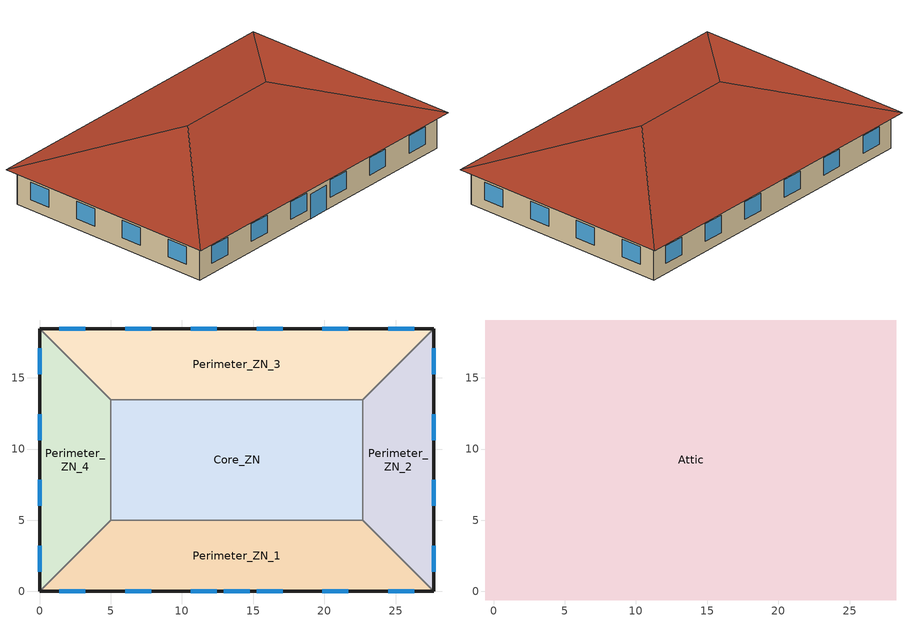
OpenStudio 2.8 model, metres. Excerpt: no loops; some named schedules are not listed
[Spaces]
Perimeter_ZN_1
 floor ground: 22.69,5 27.69,0 0,0 5,5 z0
 wall outside: 0,0 27.69,0 z0:3.05
 wall to Perimeter_ZN_4: 5,5 0,0 z0:3.05
 wall to Core_ZN: 22.69,5 5,5 z0:3.05
 wall to Perimeter_ZN_2: 27.69,0 22.69,5 z0:3.05
 window: 1.39,0 3.22,0 / 19.85,0 21.68,0 / 15.24,0 17.07,0 / 6.01,0 7.84,0 / 10.62,0 12.45,0 / 24.47,0 26.3,0 z0.9:2.42; 12.93,0 14.76,0 z0:2.13
Perimeter_ZN_2
 floor ground: 27.69,18.46 27.69,0 22.69,5 22.69,13.46 z0
 wall outside: 27.69,0 27.69,18.46 z0:3.05
 wall to Perimeter_ZN_3: 27.69,18.46 22.69,13.46 z0:3.05
 wall to Core_ZN: 22.69,13.46 22.69,5 z0:3.05
 window: 27.69,1.39 27.69,3.22 / 27.69,10.62 27.69,12.45 / 27.69,15.24 27.69,17.07 / 27.69,6.01 27.69,7.84 z0.9:2.42
Perimeter_ZN_3
 floor ground: 27.69,18.46 22.69,13.46 5,13.46 0,18.46 z0
 wall outside: 27.69,18.46 0,18.46 z0:3.05
 wall to Core_ZN: 5,13.46 22.69,13.46 z0:3.05
 wall to Perimeter_ZN_4: 0,18.46 5,13.46 z0:3.05
 window: 21.68,18.46 19.85,18.46 / 7.84,18.46 6.01,18.46 / 17.07,18.46 15.24,18.46 / 12.45,18.46 10.62,18.46 / 26.3,18.46 24.47,18.46 / 3.22,18.46 1.39,18.46 z0.9:2.42
Perimeter_ZN_4
 floor ground: 0,18.46 5,13.46 5,5 0,0 z0
 wall outside: 0,18.46 0,0 z0:3.05
 wall to Core_ZN: 5,5 5,13.46 z0:3.05
 window: 0,3.22 0,1.39 / 0,12.45 0,10.62 / 0,7.84 0,6.01 / 0,17.07 0,15.24 z0.9:2.42
Core_ZN
 floor ground: 22.69,13.46 22.69,5 5,5 5,13.46 z0
Attic
 floor outside: 28.29,19.06 27.69,18.46 0,18.46 -0.6,19.06 z3.05; -0.6,19.06 0,18.46 0,0 -0.6,-0.6 z3.05; 28.29,19.06 28.29,-0.6 27.69,0 27.69,18.46 z3.05; 27.69,0 28.29,-0.6 -0.6,-0.6 0,0 z3.05
 floor to Perimeter_ZN_4: 0,18.46 5,13.46 5,5 0,0 z3.05
 floor to Perimeter_ZN_1: 22.69,5 27.69,0 0,0 5,5 z3.05
 floor to Perimeter_ZN_2: 27.69,18.46 27.69,0 22.69,5 22.69,13.46 z3.05
 floor to Core_ZN: 22.69,13.46 22.69,5 5,5 5,13.46 z3.05
 floor to Perimeter_ZN_3: 27.69,18.46 22.69,13.46 5,13.46 0,18.46 z3.05
 roof outside: 18.46,9.23,6.33 28.29,-0.6,3.05 28.29,19.06,3.05; 18.46,9.23,6.33 28.29,19.06,3.05 -0.6,19.06,3.05 9.23,9.23,6.33; 9.23,9.23,6.33 -0.6,-0.6,3.05 28.29,-0.6,3.05 18.46,9.23,6.33; 9.23,9.23,6.33 -0.6,19.06,3.05 -0.6,-0.6,3.05
[Site]
Chicago Ohare Intl Ap: Latitude {deg}=41.98; Longitude {deg}=-87.92; Time Zone {hr}=-6; Elevation {m}=201; Terrain=City
[Building]
SmallOffice-5A VAV: North Axis {deg}=0; Default Construction Set=90.1-2013 - SmOffice - ASHRAE 169-2006-5A; Standards Number of Stories=1; Standards Number of Above Ground Stories=1; Standards Building Type=SmallOffice
[Site:WaterMainsTemperature]
Calculation Method=Correlation; Annual Average Outdoor Air Temperature {C}=9.925; Maximum Difference In Monthly Average Outdoor Air Temperatures {deltaC}=28.7
[SizingPeriod:DesignDay] Barometric Pressure {Pa}=98934; Sky Clearness=0; Rain Indicator=0; Snow Indicator=0; Day of Month=21; Daylight Saving Time Indicator=0; Humidity Indicating Type=Wetbulb; Dry-Bulb Temperature Range Modifier Type=DefaultMultipliers
Name | Maximum Dry-Bulb Temperature {C} | Daily Dry-Bulb Temperature Range {deltaC} | Humidity Indicating Conditions at Maximum Dry-Bulb | Wind Speed {m/s} | Wind Direction {deg} | Month | Day Type | Solar Model Indicator | ASHRAE Taub | ASHRAE Taud
Chicago Ohare Intl Ap Ann Htg 99.6% Condns DB | -20 | 0 | -20 | 4.9 | 270 | 1 | WinterDesignDay | ASHRAEClearSky
Chicago Ohare Intl Ap Ann Clg .4% Condns DB=>MWB | 33.3 | 10.5 | 23.7 | 5.2 | 230 | 7 | SummerDesignDay | ASHRAETau | 0.455 | 2.05
[Site:GroundTemperature:BuildingSurface]
19.91, 19.78, 19.78, 19.91, 20.1, 22.25, 22.88, 23.07, 23.13, 21.08, 20.53, 20.19
[ClimateZones]
Climate Zone Institution Name 1=ASHRAE; Climate Zone Document Name 1=ANSI/ASHRAE Standard 169; Climate Zone Document Year 1=2006; Climate Zone Value 1=5A; Climate Zone Institution Name 2=CEC; Climate Zone Document Name 2=California Climate Zone Descriptions; Climate Zone Document Year 2=1995
[Material:NoMass] Thermal Absorptance=0.9; Solar Absorptance=0.7
Name | Roughness | Thermal Resistance {m2-K/W} | Visible Absorptance
CP02 CARPET PAD | VeryRough | 0.21648 | 0.8
Typical Insulation R-17.04 | Smooth | 3.00072 | 0.7
Typical Carpet Pad | Smooth | 0.21648 | 0.8
Typical Insulation R-17.43 | Smooth | 3.06942 | 0.7
Typical Insulation R-45.98; Typical Insulation R-45.98 1 | Smooth | 8.09839 | 0.7
Typical Insulation R-1.15 | Smooth | 0.202509 | 0.7
Typical Insulation R-1.15 1 | Smooth | 0.202527 | 0.7
[Material]
Name | Roughness | Thickness {m} | Conductivity {W/m-K} | Density {kg/m3} | Specific Heat {J/kg-K} | Thermal Absorptance | Solar Absorptance | Visible Absorptance
100mm Normalweight concrete floor | MediumSmooth | 0.1016 | 2.31 | 2322 | 832
G01 13mm gypsum board | Smooth | 0.0127 | 0.16 | 800 | 1090 | 0.9 | 0.7 | 0.5
4 in. Normalweight Concrete Floor | MediumRough | 0.1016 | 2.31 | 2322 | 832 | 0.9 | 0.7 | 0.7
25mm Stucco | Smooth | 0.0254 | 0.72 | 1856 | 840 | 0.9 | 0.7 | 0.7
5/8 in. Gypsum Board | MediumSmooth | 0.0159 | 0.16 | 800 | 1090 | 0.9 | 0.7 | 0.7
8 in. Normalweight Concrete Floor | MediumRough | 0.2032 | 2.31 | 2322 | 832 | 0.9 | 0.7 | 0.7
8 in. Concrete Block Basement Wall | MediumRough | 0.2032 | 1.326 | 1842 | 912 | 0.9 | 0.7 | 0.7
F08 Metal surface | Smooth | 0.0008 | 45.28 | 7824 | 500 | 0.9 | 0.7 | 0.7
G05 25mm wood | MediumSmooth | 0.0254 | 0.15 | 608 | 1630 | 0.9 | 0.5 | 0.5
5/8 in. Plywood | Smooth | 0.0159 | 0.12 | 544 | 1210 | 0.9 | 0.7 | 0.7
Asphalt Shingles | VeryRough | 0.0032 | 0.04 | 1120 | 1260 | 0.9 | 0.7 | 0.7
Std Wood 6inch | MediumSmooth | 0.15 | 0.12 | 540 | 1210 | 0.9 | 0.7 | 0.7
[DefaultConstructionSet]
Name | Default Exterior Surface Constructions | Default Interior Surface Constructions | Default Ground Contact Surface Constructions | Default Exterior SubSurface Constructions | Default Interior SubSurface Constructions | Interior Partition Construction
90.1-2013 - SmOffice - ASHRAE 169-2006-5A | Default Surface Constructions 1 | Default Surface Constructions 2 | Default Surface Constructions 3 | Default Sub Surface Constructions 1 | Default Sub Surface Constructions 2 | Typical Interior Partition
90.1-2013 -  - Attic - ASHRAE 169-2006-5A | Default Surface Constructions 4 | Default Surface Constructions 5 | Default Surface Constructions 6 | Default Sub Surface Constructions 3 | Default Sub Surface Constructions 4
[DefaultSurfaceConstructions]
Name | Floor Construction | Wall Construction | Roof Ceiling Construction
Default Surface Constructions 1 | Typical Insulated Exterior Mass Floor R-19.61 | Typical Insulated Wood Framed Exterior Wall R-19.61 | Typical Wood Joist Attic Floor R-47.62
Default Surface Constructions 2 | Typical Interior Floor | Typical Interior Wall | Typical Interior Ceiling
Default Surface Constructions 3 | Typical Insulated Carpeted 8in Slab Floor | Typical Insulated Basement Mass Wall
Default Surface Constructions 4 | Typical Attic Soffit |  | Typical Uninsulated Wood Joist Attic Roof
Default Surface Constructions 5 | Typical Wood Joist Attic Floor R-47.62 1
Default Surface Constructions 6
[Construction]
Typical Insulated Exterior Mass Floor R-19.61: Typical Insulation R-17.04, 4 in. Normalweight Concrete Floor, Typical Carpet Pad
Typical Insulated Wood Framed Exterior Wall R-19.61: 25mm Stucco, 5/8 in. Gypsum Board, Typical Insulation R-17.43, 5/8 in. Gypsum Board
Typical Wood Joist Attic Floor R-47.62: 5/8 in. Gypsum Board, Typical Insulation R-45.98
Typical Interior Floor: 100mm Normalweight concrete floor, CP02 CARPET PAD
Typical Interior Wall: G01 13mm gypsum board, G01 13mm gypsum board
Typical Interior Ceiling: CP02 CARPET PAD, 100mm Normalweight concrete floor
Typical Insulated Carpeted 8in Slab Floor: 8 in. Normalweight Concrete Floor, Typical Carpet Pad
Typical Insulated Basement Mass Wall: 8 in. Concrete Block Basement Wall
U 0.48 SHGC 0.40 Dbl Ref-D Clr 6mm/13mm: REF D CLEAR 6MM, AIR 13MM, CLEAR 6MM
Typical Insulated Metal Door R-2.0: F08 Metal surface, Typical Insulation R-1.15
U 0.44 SHGC 0.26 Dbl Ref-B-H Clr 6mm/13mm Air: REF B CLEAR HI 6MM, AIR 13MM, CLEAR 6MM
Typical Overhead Door R-2.0: Typical Insulation R-1.15 1
Window_U_0.50_SHGC_0.40_Skylight_Frame_Width_0.430_in: Glass_2052_LayerAvg, Gap_1_W_0_0038, Glass_2027F_LayerAvg
Typical Interior Window: Clear 3mm
Typical Interior Door; Typical Interior Partition: G05 25mm wood
Typical Attic Soffit: 5/8 in. Plywood
Typical Uninsulated Wood Joist Attic Roof: Asphalt Shingles, 5/8 in. Plywood
Typical Wood Joist Attic Floor R-47.62 1: 5/8 in. Gypsum Board, Typical Insulation R-45.98 1
InteriorFurnishings: Std Wood 6inch
[DefaultSubSurfaceConstructions]
Name | Fixed Window Construction | Operable Window Construction | Door Construction | Glass Door Construction | Overhead Door Construction | Skylight Construction | Tubular Daylight Dome Construction | Tubular Daylight Diffuser Construction
Default Sub Surface Constructions 1 | U 0.48 SHGC 0.40 Dbl Ref-D Clr 6mm/13mm | U 0.48 SHGC 0.40 Dbl Ref-D Clr 6mm/13mm | Typical Insulated Metal Door R-2.0 | U 0.44 SHGC 0.26 Dbl Ref-B-H Clr 6mm/13mm Air | Typical Overhead Door R-2.0 | Window_U_0.50_SHGC_0.40_Skylight_Frame_Width_0.430_in | Typical Interior Window | Typical Interior Window
Default Sub Surface Constructions 2 | Typical Interior Window | Typical Interior Window | Typical Interior Door
Default Sub Surface Constructions 3; Default Sub Surface Constructions 4
[WindowMaterial:Glazing] Optical Data Type=SpectralAverage; Infrared Transmittance at Normal Incidence=0; Dirt Correction Factor for Solar and Visible Transmittance=1; Solar Diffusing=No
Name | Thickness {m} | Solar Transmittance at Normal Incidence | Front Side Solar Reflectance at Normal Incidence | Back Side Solar Reflectance at Normal Incidence | Visible Transmittance at Normal Incidence | Front Side Visible Reflectance at Normal Incidence | Back Side Visible Reflectance at Normal Incidence | Front Side Infrared Hemispherical Emissivity | Back Side Infrared Hemispherical Emissivity | Conductivity {W/m-K}
REF D CLEAR 6MM | 0.006 | 0.429 | 0.308 | 0.379 | 0.334 | 0.453 | 0.505 | 0.84 | 0.82 | 0.9
CLEAR 6MM | 0.006 | 0.775 | 0.071 | 0.071 | 0.881 | 0.08 | 0.08 | 0.84 | 0.84 | 0.9
REF B CLEAR HI 6MM | 0.006 | 0.24 | 0.16 | 0.32 | 0.3 | 0.16 | 0.29 | 0.84 | 0.6 | 0.9
Glass_2052_LayerAvg | 0.00837 | 0.507767 | 0.054228 | 0.0544931 | 0.586833 | 0.05805 | 0.058397 | 0.84 | 0.84 | 1
Glass_2027F_LayerAvg | 0.004 | 0.369744 | 0.470069 | 0.340935 | 0.765222 | 0.0546 | 0.073741 | 0.03675 | 0.84 | 1
Clear 3mm | 0.003 | 0.837 | 0.075 | 0.075 | 0.898 | 0.081 | 0.081 | 0.84 | 0.84 | 0.9
[WindowMaterial:Gas] Gas Type=Air
Name | Thickness {m}
AIR 13MM | 0.0127
Gap_1_W_0_0038 | 0.0038
[Space]
Name | Space Type | Building Story | Thermal Zone | Part of Total Floor Area
Perimeter_ZN_1 | Office WholeBuilding - Sm Office | Building Story 1 | Perimeter_ZN_1 ZN | Yes
Attic | Office Attic |  | Attic ZN | No
Perimeter_ZN_2 | Office WholeBuilding - Sm Office | Building Story 1 | Perimeter_ZN_2 ZN | Yes
Perimeter_ZN_3 | Office WholeBuilding - Sm Office | Building Story 1 | Perimeter_ZN_3 ZN | Yes
Perimeter_ZN_4 | Office WholeBuilding - Sm Office | Building Story 1 | Perimeter_ZN_4 ZN | Yes
Core_ZN | Office WholeBuilding - Sm Office | Building Story 1 | Core_ZN ZN | Yes
[BuildingStory]
Building Story 1: Nominal Z Coordinate {m}=0
[SpaceType] Standards Building Type=Office
Name | Default Schedule Set | Design Specification Outdoor Air Object | Standards Space Type | Default Construction Set
Office WholeBuilding - Sm Office | Office WholeBuilding - Sm Office Schedule Set | Office WholeBuilding - Sm Office Ventilation | WholeBuilding - Sm Office
Office Attic | Office Attic Schedule Set | Office Attic Ventilation | Attic | 90.1-2013 -  - Attic - ASHRAE 169-2006-5A
[DesignSpecification:OutdoorAir] Outdoor Air Flow per Person {m3/s-person}=0; Outdoor Air Flow Air Changes per Hour {1/hr}=0
Name | Outdoor Air Flow per Floor Area {m3/s-m2} | Outdoor Air Method | Outdoor Air Flow Rate {m3/s}
Office Attic Ventilation | 0
Office WholeBuilding - Sm Office Ventilation | 0.0004318 | Sum | 0
[DefaultScheduleSet]
Name | Infiltration Schedule | Number of People Schedule | People Activity Level Schedule | Lighting Schedule | Electric Equipment Schedule
Office Attic Schedule Set | OfficeLarge INFIL_SCH_PNNL
Office WholeBuilding - Sm Office Schedule Set | OfficeSmall INFIL_QUARTER_ON_SCH | OfficeSmall BLDG_OCC_SCH | OfficeSmall ACTIVITY_SCH | OfficeSmall BLDG_LIGHT_SCH_2013 | OfficeSmall BLDG_EQUIP_SCH_2013
[ThermostatSetpoint:DualSetpoint]
Name | Heating Setpoint Temperature Schedule | Cooling Setpoint Temperature Schedule
Office Attic Thermostat 1
Office WholeBuilding - Sm Office Thermostat 1; Office WholeBuilding - Sm Office Thermostat 2; Office WholeBuilding - Sm Office Thermostat 3; Office WholeBuilding - Sm Office Thermostat 4; Office WholeBuilding - Sm Office Thermostat 5 | OfficeSmall HTGSETP_SCH_NO_OPTIMUM | OfficeSmall CLGSETP_SCH_NO_OPTIMUM
[People:Definition]
Office WholeBuilding - Sm Office People Definition: Number of People Calculation Method=People/Area; People per Space Floor Area {person/m2}=0.0602779; Fraction Radiant=0.3
[People]
Office WholeBuilding - Sm Office People: People Definition=Office WholeBuilding - Sm Office People Definition; Space or SpaceType=Office WholeBuilding - Sm Office; Work Efficiency Schedule=Work Efficiency Schedule; Clothing Insulation Schedule=Clothing Schedule; Air Velocity Schedule=Air Velocity Schedule; Multiplier=1
[Lights:Definition]
Office WholeBuilding - Sm Office Lights Definition: Design Level Calculation Method=Watts/Area; Watts per Space Floor Area {W/m2}=8.82641; Fraction Radiant=0.7; Fraction Visible=0.2
[Lights]
Office WholeBuilding - Sm Office Lights: Lights Definition=Office WholeBuilding - Sm Office Lights Definition; Space or SpaceType=Office WholeBuilding - Sm Office; Fraction Replaceable=1
[ElectricEquipment:Definition]
Office WholeBuilding - Sm Office Elec Equip Definition: Design Level Calculation Method=Watts/Area; Watts per Space Floor Area {W/m2}=6.78126
[ElectricEquipment]
Office WholeBuilding - Sm Office Elec Equip: Electric Equipment Definition=Office WholeBuilding - Sm Office Elec Equip Definition; Space or SpaceType=Office WholeBuilding - Sm Office
[SpaceInfiltration:DesignFlowRate] Temperature Term Coefficient=0; Velocity Squared Term Coefficient=0
Name | Space or SpaceType | Schedule | Design Flow Rate Calculation Method | Flow per Exterior Surface Area {m3/s-m2} | Constant Term Coefficient | Velocity Term Coefficient | Design Flow Rate {m3/s}
Perimeter_ZN_1 Infiltration | Perimeter_ZN_1 | OfficeSmall INFIL_QUARTER_ON_SCH | Flow/ExteriorArea | 0.000569573 | 0 | 0.224
Perimeter_ZN_2 Infiltration | Perimeter_ZN_2 | OfficeSmall INFIL_QUARTER_ON_SCH | Flow/ExteriorArea | 0.000569573 | 0 | 0.224
Perimeter_ZN_3 Infiltration | Perimeter_ZN_3 | OfficeSmall INFIL_QUARTER_ON_SCH | Flow/ExteriorArea | 0.000569573 | 0 | 0.224
Perimeter_ZN_4 Infiltration | Perimeter_ZN_4 | OfficeSmall INFIL_QUARTER_ON_SCH | Flow/ExteriorArea | 0.000569573 | 0 | 0.224
entry door Infiltration | Perimeter_ZN_1 | OfficeSmall INFIL_Door_Opening_SCH_2013 | Flow/Space |  | 1 | 0 | 0.0764554
attic Infiltration | Attic | Always On | Flow/Space |  | 1 | 0 | 0.2001
[InternalMass:Definition]
Internal Mass Definition 1: Construction=InteriorFurnishings; Design Level Calculation Method=SurfaceArea/Area; Surface Area per Space Floor Area=2
[InternalMass] Internal Mass Definition=Internal Mass Definition 1; Multiplier=1
Name | Space or SpaceType
Perimeter_ZN_1 Mass | Perimeter_ZN_1
Perimeter_ZN_2 Mass | Perimeter_ZN_2
Perimeter_ZN_3 Mass | Perimeter_ZN_3
Perimeter_ZN_4 Mass | Perimeter_ZN_4
Core_ZN Mass | Core_ZN
[ThermalZone] Use Ideal Air Loads=No
Name | Thermostat | Primary Daylighting Control | Fraction of Zone Controlled by Primary Daylighting Control | Secondary Daylighting Control | Fraction of Zone Controlled by Secondary Daylighting Control
Attic ZN | Office Attic Thermostat 1
Core_ZN ZN | Office WholeBuilding - Sm Office Thermostat 1
Perimeter_ZN_1 ZN | Office WholeBuilding - Sm Office Thermostat 2 | Perimeter_ZN_1 Daylt Sensor 1 | 0.2399 | Perimeter_ZN_1 Daylt Sensor 2 | 0.0302
Perimeter_ZN_2 ZN | Office WholeBuilding - Sm Office Thermostat 3 | Perimeter_ZN_2 Daylt Sensor 1 | 0.2399 | Perimeter_ZN_2 Daylt Sensor 2 | 0.0302
Perimeter_ZN_3 ZN | Office WholeBuilding - Sm Office Thermostat 4 | Perimeter_ZN_3 Daylt Sensor 1 | 0.2399 | Perimeter_ZN_3 Daylt Sensor 2 | 0.0302
Perimeter_ZN_4 ZN | Office WholeBuilding - Sm Office Thermostat 5 | Perimeter_ZN_4 Daylt Sensor 1 | 0.2399 | Perimeter_ZN_4 Daylt Sensor 2 | 0.0302
[Sizing:Zone]
Attic ZN: Zone Cooling Design Supply Air Temperature Input Method=SupplyAirTemperature; Zone Cooling Design Supply Air Temperature {C}=14; Zone Cooling Design Supply Air Temperature Difference {deltaC}=11.11; Zone Heating Design Supply Air Temperature Input Method=SupplyAirTemperature; Zone Heating Design Supply Air Temperature {C}=40; Zone Heating Design Supply Air Temperature Difference {deltaC}=11.11; Zone Cooling Design Supply Air Humidity Ratio {kg-H2O/kg-air}=0.0085; Zone Heating Design Supply Air Humidity Ratio {kg-H2O/kg-air}=0.008; Cooling Design Air Flow Method=DesignDay; Heating Design Air Flow Method=DesignDay; Account for Dedicated Outdoor Air System=No; Dedicated Outdoor Air System Control Strategy=NeutralSupplyAir; Dedicated Outdoor Air Low Setpoint Temperature for Design {C}=autosize; Dedicated Outdoor Air High Setpoint Temperature for Design {C}=autosize
[AvailabilityManager:NightCycle] Control Type=CycleOnAny; Thermostat Tolerance {deltaC}=1; Cycling Run Time {s}=1800
Availability Manager Night Cycle 1; Availability Manager Night Cycle 2; Availability Manager Night Cycle 3; Availability Manager Night Cycle 4; Availability Manager Night Cycle 5
[Exterior:Lights:Definition]
Name | Design Level {W}
Occ Sensing Exterior Lights Def | 896.07
NonDimming Exterior Lights Def | 40.54
[Exterior:Lights] Control Option=AstronomicalClock
Name | Exterior Lights Definition | Schedule
Occ Sensing Exterior Lights Def | Occ Sensing Exterior Lights Def | OfficeSmall Exterior_lighting_schedule_b
NonDimming Exterior Lights Def | NonDimming Exterior Lights Def | OfficeSmall Exterior_lighting_schedule_a
[Daylighting:Control] Position Z-Coordinate {m}=0.762; Illuminance Setpoint {lux}=375; Lighting Control Type=Stepped; Minimum Input Power Fraction for Continuous Dimming Control=0.3; Minimum Light Output Fraction for Continuous Dimming Control=0.2; Number of Stepped Control Steps=3; Probability Lighting will be Reset When Needed in Manual Stepped Control=1; Maximum Allowable Discomfort Glare Index=22
Name | Space | Position X-Coordinate {m} | Position Y-Coordinate {m}
Perimeter_ZN_1 Daylt Sensor 1 | Perimeter_ZN_1 | 2.305 | 1.59984
Perimeter_ZN_1 Daylt Sensor 2 | Perimeter_ZN_1 | 2.305 | 3.22392
Perimeter_ZN_2 Daylt Sensor 1 | Perimeter_ZN_2 | 26.09016 | 2.305
Perimeter_ZN_2 Daylt Sensor 2 | Perimeter_ZN_2 | 24.46608 | 2.305
Perimeter_ZN_3 Daylt Sensor 1 | Perimeter_ZN_3 | 25.385 | 16.86016
Perimeter_ZN_3 Daylt Sensor 2 | Perimeter_ZN_3 | 25.385 | 15.23608
Perimeter_ZN_4 Daylt Sensor 1 | Perimeter_ZN_4 | 1.59984 | 16.155
Perimeter_ZN_4 Daylt Sensor 2 | Perimeter_ZN_4 | 3.22392 | 16.155
[Schedule:Ruleset]
Name | Default Day Schedule | Summer Design Day Schedule | Winter Design Day Schedule
OfficeLarge INFIL_SCH_PNNL | OfficeLarge INFIL_SCH_PNNL Default | OfficeLarge INFIL_SCH_PNNL Summer Design Day | OfficeLarge INFIL_SCH_PNNL Winter Design Day
Clothing Schedule | Clothing Schedule Default Winter Clothes
Air Velocity Schedule | Air Velocity Schedule Default
Work Efficiency Schedule | Work Efficiency Schedule Default
OfficeSmall BLDG_OCC_SCH | OfficeSmall BLDG_OCC_SCH Default | OfficeSmall BLDG_OCC_SCH Summer Design Day | OfficeSmall BLDG_OCC_SCH Winter Design Day
OfficeSmall ACTIVITY_SCH | OfficeSmall ACTIVITY_SCH Default | OfficeSmall ACTIVITY_SCH Summer Design Day | OfficeSmall ACTIVITY_SCH Winter Design Day
OfficeSmall BLDG_LIGHT_SCH_2013 | OfficeSmall BLDG_LIGHT_SCH_2013 Default | OfficeSmall BLDG_LIGHT_SCH_2013 Summer Design Day | OfficeSmall BLDG_LIGHT_SCH_2013 Winter Design Day
OfficeSmall BLDG_EQUIP_SCH_2013 | OfficeSmall BLDG_EQUIP_SCH_2013 Default | OfficeSmall BLDG_EQUIP_SCH_2013 Summer Design Day | OfficeSmall BLDG_EQUIP_SCH_2013 Winter Design Day
OfficeSmall INFIL_QUARTER_ON_SCH | OfficeSmall INFIL_QUARTER_ON_SCH Default | OfficeSmall INFIL_QUARTER_ON_SCH Summer Design Day | OfficeSmall INFIL_QUARTER_ON_SCH Winter Design Day
OfficeSmall HTGSETP_SCH_NO_OPTIMUM | OfficeSmall HTGSETP_SCH_NO_OPTIMUM Default | OfficeSmall HTGSETP_SCH_NO_OPTIMUM Summer Design Day | OfficeSmall HTGSETP_SCH_NO_OPTIMUM Winter Design Day
OfficeSmall CLGSETP_SCH_NO_OPTIMUM | OfficeSmall CLGSETP_SCH_NO_OPTIMUM Default | OfficeSmall CLGSETP_SCH_NO_OPTIMUM Summer Design Day | OfficeSmall CLGSETP_SCH_NO_OPTIMUM Winter Design Day
OfficeSmall INFIL_Door_Opening_SCH_2013 | OfficeSmall INFIL_Door_Opening_SCH_2013 Default | OfficeSmall INFIL_Door_Opening_SCH_2013 Summer Design Day | OfficeSmall INFIL_Door_Opening_SCH_2013 Winter Design Day
Always On | Always On Default
OfficeSmall Exterior_lighting_schedule_b | OfficeSmall Exterior_lighting_schedule_b Default | OfficeSmall Exterior_lighting_schedule_b Summer Design Day | OfficeSmall Exterior_lighting_schedule_b Winter Design Day
OfficeSmall Exterior_lighting_schedule_a | OfficeSmall Exterior_lighting_schedule_a Default | OfficeSmall Exterior_lighting_schedule_a Summer Design Day | OfficeSmall Exterior_lighting_schedule_a Winter Design Day
[Schedule:Day]
OfficeSmall INFIL_QUARTER_ON_SCH Default; Always On Default: 24, 0, 1
OfficeSmall INFIL_QUARTER_ON_SCH Summer Design Day: 7, 0, 1, 19, 0, 0.25, 24, 0, 1
OfficeSmall INFIL_QUARTER_ON_SCH Winter Design Day: 7, 0, 1, 18, 0, 0.25, 24, 0, 1
OfficeSmall HTGSETP_SCH_NO_OPTIMUM Default; OfficeSmall HTGSETP_SCH_NO_OPTIMUM Summer Design Day: 24, 0, 15.56
OfficeSmall HTGSETP_SCH_NO_OPTIMUM Winter Design Day: 24, 0, 21.11
OfficeSmall CLGSETP_SCH_NO_OPTIMUM Default; OfficeSmall CLGSETP_SCH_NO_OPTIMUM Winter Design Day: 24, 0, 29.44
OfficeSmall CLGSETP_SCH_NO_OPTIMUM Summer Design Day: 24, 0, 23.89
OfficeSmall INFIL_Door_Opening_SCH_2013 Default; OfficeSmall INFIL_Door_Opening_SCH_2013 Winter Design Day; OfficeSmall INFIL_Door_Opening_SCH_2013 Summer Design Day: 24, 0, 0
OfficeSmall Exterior_lighting_schedule_b Default; OfficeSmall Exterior_lighting_schedule_b Winter Design Day; OfficeSmall Exterior_lighting_schedule_b Summer Design Day: 6, 0, 0.7, 24, 0, 1
OfficeSmall Exterior_lighting_schedule_a Default; OfficeSmall Exterior_lighting_schedule_a Winter Design Day; OfficeSmall Exterior_lighting_schedule_a Summer Design Day: 6, 0, 0, 24, 0, 1
[Schedule:Rule] Date Specification Type=DateRange; Start Month=1; Start Day=1; End Month=12; End Day=31
Name | Schedule Ruleset | Rule Order | Day Schedule | Apply Monday | Apply Tuesday | Apply Wednesday | Apply Thursday | Apply Friday | Apply Saturday
Schedule Rule 9 | OfficeSmall INFIL_QUARTER_ON_SCH | 1 | OfficeSmall INFIL_QUARTER_ON_SCH SmrDsn|Wkdy Day | Yes | Yes | Yes | Yes | Yes
Schedule Rule 10 | OfficeSmall INFIL_QUARTER_ON_SCH | 0 | OfficeSmall INFIL_QUARTER_ON_SCH WntrDsn|Sat Day |  |  |  |  |  | Yes
Schedule Rule 11 | OfficeSmall HTGSETP_SCH_NO_OPTIMUM | 0 | OfficeSmall HTGSETP_SCH_NO_OPTIMUM Wkdy Day | Yes | Yes | Yes | Yes | Yes
Schedule Rule 15 | OfficeSmall INFIL_Door_Opening_SCH_2013 | 0 | OfficeSmall INFIL_Door_Opening_SCH_2013 Wkdy Day | Yes | Yes | Yes | Yes | Yes
